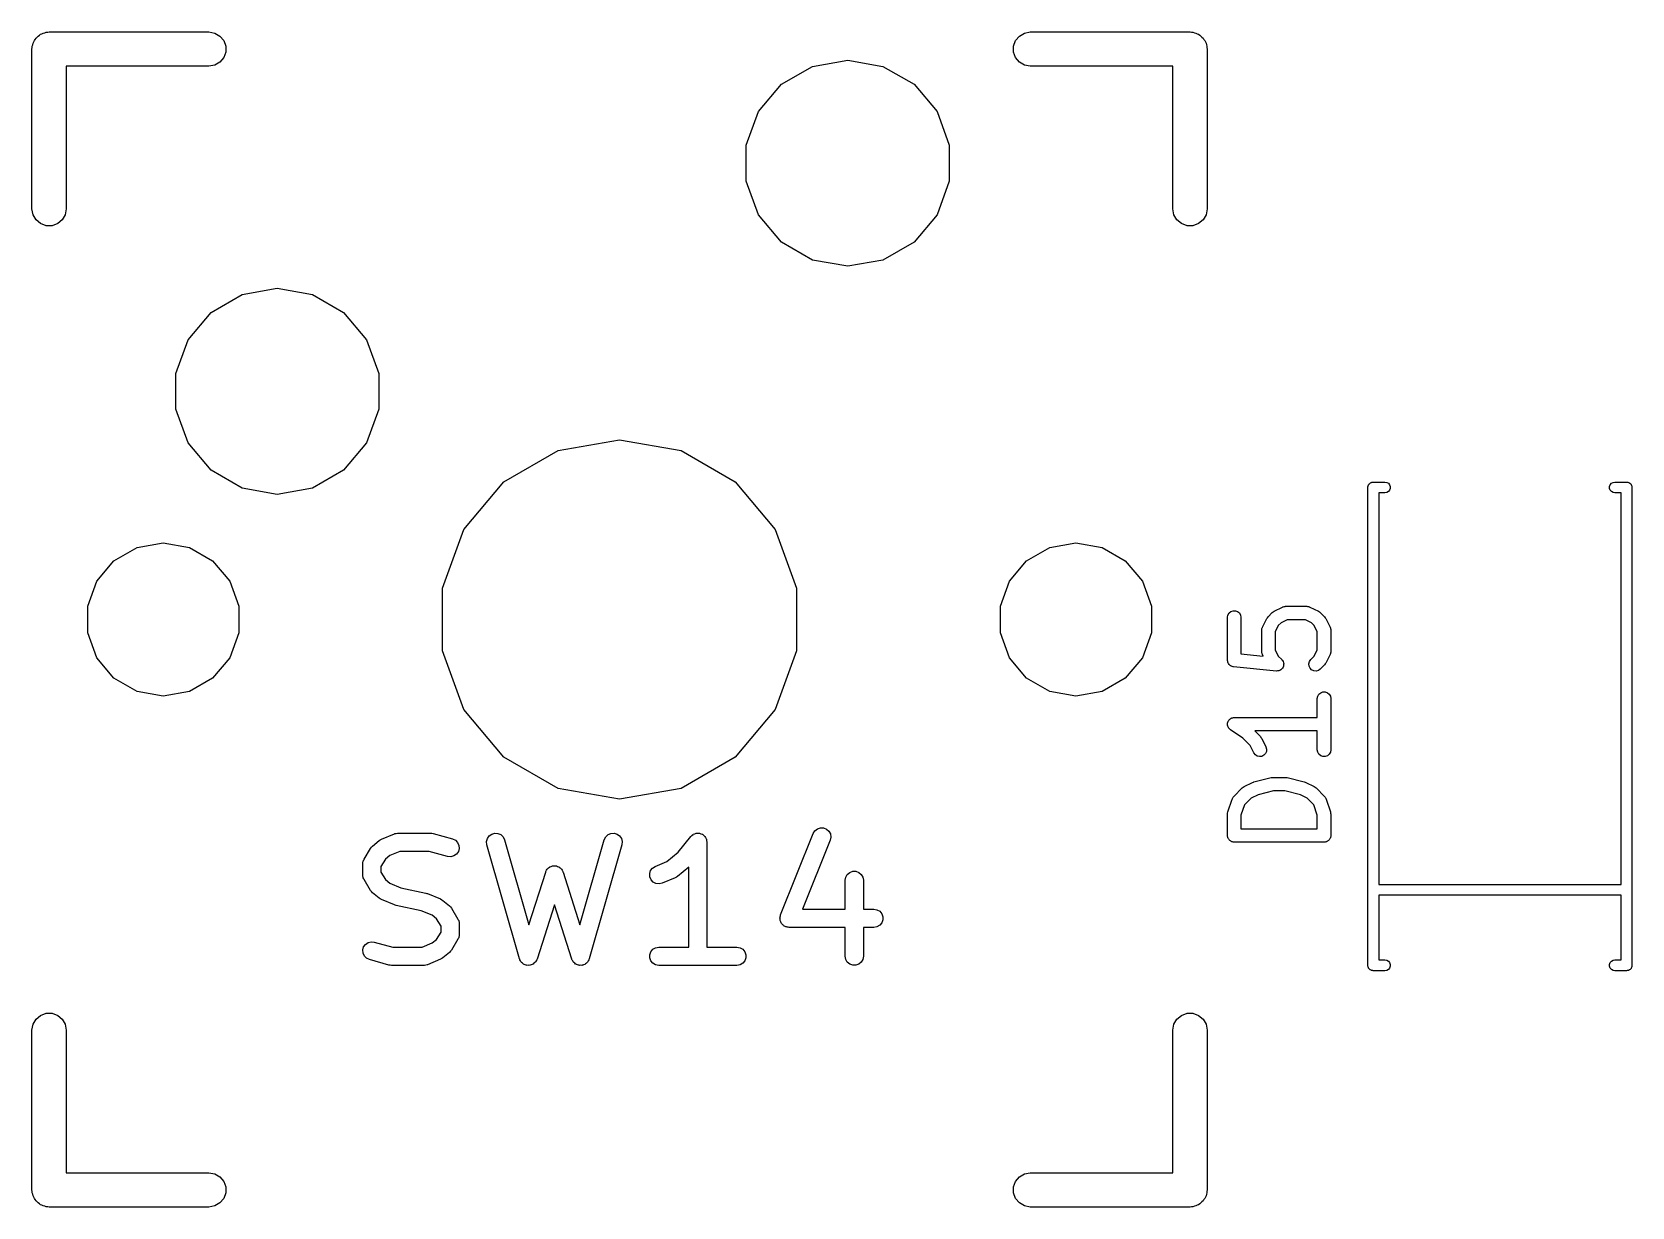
# Model space of a CAD drawing. Header units: millimetres. Extents: x 37 to 156, y -137 to -19.
# Drawn here: x 119.46 to 137.27, y -75.54 to -62.46 of the extents above; entities that cross this region are included whole.
import ezdxf

# ---------------------------------------------------------------- set-up
doc = ezdxf.new("R2010")
doc.units = ezdxf.units.MM
doc.layers.add('BLACK', color=7, linetype='Continuous')

# ---------------------------------------------------------------- blocks, each defined once
blk = doc.blocks.new('hhskb2-F.SilkS')
at = {"layer": 'BLACK'}
for p, q in [((119.517, -62.5168), (119.528, -62.5041)), ((119.528, -62.5041), (119.542, -62.4957)), ((119.542, -62.4957), (119.555, -62.485)), ((119.555, -62.485), (119.57, -62.4793)), ((119.57, -62.4793), (119.585, -62.471)), ((119.585, -62.471), (119.601, -62.4681)), ((119.601, -62.4681), (119.617, -62.4624)), ((119.617, -62.4624), (119.634, -62.4624)), ((119.634, -62.4624), (119.65, -62.4595)), ((119.65, -62.4595), (121.428, -62.4595)), ((121.428, -62.4595), (121.493, -62.471)), ((121.493, -62.471), (121.55, -62.5041)), ((121.55, -62.5041), (121.593, -62.5547)), ((130.407, -62.5547), (130.45, -62.5041)), ((130.45, -62.5041), (130.507, -62.471)), ((130.507, -62.471), (130.572, -62.4595)), ((130.572, -62.4595), (132.35, -62.4595)), ((132.35, -62.4595), (132.366, -62.4624)), ((132.366, -62.4624), (132.383, -62.4624)), ((132.383, -62.4624), (132.399, -62.4681)), ((132.399, -62.4681), (132.415, -62.471)), ((132.415, -62.471), (132.43, -62.4793)), ((132.43, -62.4793), (132.445, -62.485)), ((132.445, -62.485), (132.458, -62.4957)), ((132.458, -62.4957), (132.472, -62.5041)), ((132.472, -62.5041), (132.483, -62.5168)), ((119.459, -62.65), (119.462, -62.6336)), ((119.459, -64.428), (119.459, -62.65)), ((119.462, -62.6169), (119.468, -62.6013)), ((119.462, -62.6336), (119.462, -62.6169)), ((119.468, -62.6013), (119.471, -62.5848)), ((119.471, -62.5848), (119.479, -62.5704)), ((119.479, -62.5704), (119.485, -62.5547)), ((119.485, -62.5547), (119.496, -62.542)), ((119.496, -62.542), (119.504, -62.5275)), ((119.504, -62.5275), (119.517, -62.5168)), ((121.593, -62.5547), (121.616, -62.6169)), ((121.616, -62.6831), (121.593, -62.7452)), ((121.616, -62.6169), (121.616, -62.6831)), ((130.384, -62.6169), (130.407, -62.5547)), ((130.384, -62.6831), (130.384, -62.6169)), ((130.407, -62.7452), (130.384, -62.6831)), ((132.483, -62.5168), (132.496, -62.5275)), ((132.496, -62.5275), (132.504, -62.542)), ((132.504, -62.542), (132.515, -62.5547)), ((132.515, -62.5547), (132.521, -62.5704)), ((132.521, -62.5704), (132.529, -62.5848)), ((132.529, -62.5848), (132.532, -62.6013)), ((132.532, -62.6013), (132.538, -62.6169)), ((132.538, -62.6169), (132.538, -62.6336)), ((132.538, -62.6336), (132.54, -62.65)), ((132.54, -62.65), (132.54, -64.428)), ((121.428, -62.8405), (119.84, -62.8405)), ((119.84, -62.8405), (119.84, -64.428)), ((121.493, -62.829), (121.428, -62.8405)), ((121.55, -62.7959), (121.493, -62.829)), ((121.593, -62.7452), (121.55, -62.7959)), ((127.802, -63.0411), (128.148, -62.8418)), ((128.148, -62.8418), (128.54, -62.7726)), ((128.54, -62.7726), (128.932, -62.8418)), ((128.932, -62.8418), (129.278, -63.0411)), ((130.45, -62.7959), (130.407, -62.7452)), ((130.507, -62.829), (130.45, -62.7959)), ((130.572, -62.8405), (130.507, -62.829)), ((132.159, -62.8405), (130.572, -62.8405)), ((132.159, -64.428), (132.159, -62.8405)), ((127.546, -63.3463), (127.802, -63.0411)), ((129.278, -63.0411), (129.534, -63.3463)), ((127.41, -63.7208), (127.546, -63.3463)), ((129.534, -63.3463), (129.67, -63.7208)), ((127.41, -64.1192), (127.41, -63.7208)), ((129.67, -63.7208), (129.67, -64.1192)), ((127.546, -64.4937), (127.41, -64.1192)), ((129.67, -64.1192), (129.534, -64.4937)), ((119.471, -64.4932), (119.459, -64.428)), ((119.84, -64.428), (119.829, -64.4932)), ((132.171, -64.4932), (132.159, -64.428)), ((132.54, -64.428), (132.529, -64.4932)), ((119.504, -64.5505), (119.471, -64.4932)), ((119.555, -64.593), (119.504, -64.5505)), ((119.617, -64.6156), (119.555, -64.593)), ((119.683, -64.6156), (119.617, -64.6156)), ((119.745, -64.593), (119.683, -64.6156)), ((119.796, -64.5505), (119.745, -64.593)), ((119.829, -64.4932), (119.796, -64.5505)), ((127.802, -64.7989), (127.546, -64.4937)), ((129.534, -64.4937), (129.278, -64.7989)), ((132.204, -64.5505), (132.171, -64.4932)), ((132.255, -64.593), (132.204, -64.5505)), ((132.317, -64.6156), (132.255, -64.593)), ((132.383, -64.6156), (132.317, -64.6156)), ((132.445, -64.593), (132.383, -64.6156)), ((132.496, -64.5505), (132.445, -64.593)), ((132.529, -64.4932), (132.496, -64.5505)), ((128.148, -64.9982), (127.802, -64.7989)), ((129.278, -64.7989), (128.932, -64.9982)), ((128.54, -65.0674), (128.148, -64.9982)), ((128.932, -64.9982), (128.54, -65.0674)), ((121.798, -65.3818), (122.19, -65.3126)), ((122.19, -65.3126), (122.582, -65.3818)), ((121.452, -65.5811), (121.798, -65.3818)), ((122.582, -65.3818), (122.928, -65.5811)), ((121.196, -65.8863), (121.452, -65.5811)), ((122.928, -65.5811), (123.184, -65.8863)), ((121.06, -66.2608), (121.196, -65.8863)), ((123.184, -65.8863), (123.32, -66.2608)), ((121.06, -66.6592), (121.06, -66.2608)), ((123.32, -66.2608), (123.32, -66.6592)), ((121.196, -67.0337), (121.06, -66.6592)), ((123.32, -66.6592), (123.184, -67.0337)), ((121.452, -67.3389), (121.196, -67.0337)), ((123.184, -67.0337), (122.928, -67.3389)), ((124.713, -67.4667), (125.315, -67.1192)), ((125.315, -67.1192), (126, -66.9985)), ((126, -66.9985), (126.685, -67.1192)), ((126.685, -67.1192), (127.287, -67.4667)), ((121.798, -67.5382), (121.452, -67.3389)), ((122.928, -67.3389), (122.582, -67.5382)), ((124.267, -67.9992), (124.713, -67.4667)), ((127.287, -67.4667), (127.733, -67.9992)), ((134.336, -67.5049), (134.338, -67.5)), ((134.338, -67.5), (134.341, -67.496)), ((134.341, -67.496), (134.344, -67.4914)), ((134.344, -67.4914), (134.348, -67.4881)), ((134.348, -67.4881), (134.351, -67.484)), ((134.351, -67.484), (134.356, -67.4814)), ((134.356, -67.4814), (134.36, -67.478)), ((134.36, -67.478), (134.365, -67.4762)), ((134.365, -67.4762), (134.369, -67.4736)), ((134.369, -67.4736), (134.375, -67.4727)), ((134.375, -67.4727), (134.38, -67.4709)), ((134.38, -67.4709), (134.385, -67.4709)), ((134.385, -67.4709), (134.39, -67.47)), ((134.39, -67.47), (134.52, -67.47)), ((134.52, -67.47), (134.541, -67.4736)), ((134.541, -67.4736), (134.559, -67.484)), ((134.559, -67.484), (134.572, -67.5)), ((134.572, -67.5), (134.579, -67.5196)), ((137.021, -67.5196), (137.028, -67.5)), ((137.028, -67.5), (137.041, -67.484)), ((137.041, -67.484), (137.059, -67.4736)), ((137.059, -67.4736), (137.08, -67.47)), ((137.08, -67.47), (137.21, -67.47)), ((137.21, -67.47), (137.215, -67.4709)), ((137.215, -67.4709), (137.22, -67.4709)), ((137.22, -67.4709), (137.225, -67.4727)), ((137.225, -67.4727), (137.231, -67.4736)), ((137.231, -67.4736), (137.235, -67.4762)), ((137.235, -67.4762), (137.24, -67.478)), ((137.24, -67.478), (137.244, -67.4814)), ((137.244, -67.4814), (137.249, -67.484)), ((137.249, -67.484), (137.252, -67.4881)), ((137.252, -67.4881), (137.256, -67.4914)), ((137.256, -67.4914), (137.259, -67.496)), ((137.259, -67.496), (137.262, -67.5)), ((137.262, -67.5), (137.264, -67.5049)), ((122.19, -67.6074), (121.798, -67.5382)), ((122.582, -67.5382), (122.19, -67.6074)), ((134.33, -67.53), (134.331, -67.5248)), ((134.33, -72.85), (134.33, -67.53)), ((134.331, -67.5196), (134.333, -67.5147)), ((134.331, -67.5248), (134.331, -67.5196)), ((134.333, -67.5147), (134.334, -67.5095)), ((134.334, -67.5095), (134.336, -67.5049)), ((134.52, -67.59), (134.45, -67.59)), ((134.45, -67.59), (134.45, -71.95)), ((134.541, -67.5864), (134.52, -67.59)), ((134.559, -67.576), (134.541, -67.5864)), ((134.572, -67.56), (134.559, -67.576)), ((134.579, -67.5404), (134.572, -67.56)), ((134.579, -67.5196), (134.579, -67.5404)), ((137.021, -67.5404), (137.021, -67.5196)), ((137.028, -67.56), (137.021, -67.5404)), ((137.041, -67.576), (137.028, -67.56)), ((137.059, -67.5864), (137.041, -67.576)), ((137.08, -67.59), (137.059, -67.5864)), ((137.15, -67.59), (137.08, -67.59)), ((137.15, -71.95), (137.15, -67.59)), ((137.264, -67.5049), (137.266, -67.5095)), ((137.266, -67.5095), (137.267, -67.5147)), ((137.267, -67.5147), (137.269, -67.5196)), ((137.269, -67.5196), (137.269, -67.5248)), ((137.269, -67.5248), (137.27, -67.53)), ((137.27, -67.53), (137.27, -72.85)), ((124.029, -68.6524), (124.267, -67.9992)), ((127.733, -67.9992), (127.971, -68.6524)), ((120.371, -68.3457), (120.628, -68.1974)), ((120.628, -68.1974), (120.92, -68.1458)), ((120.92, -68.1458), (121.212, -68.1974)), ((121.212, -68.1974), (121.469, -68.3457)), ((130.531, -68.3457), (130.788, -68.1974)), ((130.788, -68.1974), (131.08, -68.1458)), ((131.08, -68.1458), (131.372, -68.1974)), ((131.372, -68.1974), (131.629, -68.3457)), ((120.18, -68.5729), (120.371, -68.3457)), ((121.469, -68.3457), (121.66, -68.5729)), ((130.34, -68.5729), (130.531, -68.3457)), ((131.629, -68.3457), (131.82, -68.5729)), ((120.079, -68.8517), (120.18, -68.5729)), ((121.66, -68.5729), (121.761, -68.8517)), ((124.029, -69.3476), (124.029, -68.6524)), ((127.971, -68.6524), (127.971, -69.3476)), ((130.239, -68.8517), (130.34, -68.5729)), ((131.82, -68.5729), (131.921, -68.8517)), ((120.079, -69.1483), (120.079, -68.8517)), ((121.761, -68.8517), (121.761, -69.1483)), ((130.239, -69.1483), (130.239, -68.8517)), ((131.921, -68.8517), (131.921, -69.1483)), ((132.772, -68.9501), (132.785, -68.9275)), ((132.785, -68.9275), (132.805, -68.9108)), ((132.805, -68.9108), (132.829, -68.9019)), ((132.829, -68.9019), (132.855, -68.9019)), ((132.855, -68.9019), (132.88, -68.9108)), ((132.88, -68.9108), (132.9, -68.9275)), ((132.9, -68.9275), (132.913, -68.9501)), ((133.218, -68.9703), (133.266, -68.9227)), ((133.266, -68.9227), (133.275, -68.9158)), ((133.275, -68.9158), (133.285, -68.9086)), ((133.285, -68.9086), (133.38, -68.861)), ((133.38, -68.861), (133.384, -68.8598)), ((133.384, -68.8598), (133.388, -68.8576)), ((133.388, -68.8576), (133.397, -68.8561)), ((133.397, -68.8561), (133.405, -68.8536)), ((133.405, -68.8536), (133.41, -68.8538)), ((133.41, -68.8538), (133.414, -68.8531)), ((133.414, -68.8531), (133.652, -68.8531)), ((133.652, -68.8531), (133.656, -68.8538)), ((133.656, -68.8538), (133.66, -68.8536)), ((133.66, -68.8536), (133.669, -68.8561)), ((133.669, -68.8561), (133.678, -68.8576)), ((133.678, -68.8576), (133.681, -68.8598)), ((133.681, -68.8598), (133.685, -68.861)), ((133.685, -68.861), (133.781, -68.9086)), ((133.781, -68.9086), (133.79, -68.9158)), ((133.79, -68.9158), (133.8, -68.9227)), ((133.8, -68.9227), (133.848, -68.9703)), ((132.767, -68.9757), (132.772, -68.9501)), ((132.767, -69.4519), (132.767, -68.9757)), ((132.913, -68.9501), (132.917, -68.9757)), ((132.917, -68.9757), (132.917, -69.384)), ((133.149, -69.11), (133.151, -69.1016)), ((133.151, -69.1016), (133.153, -69.0929)), ((133.153, -69.0929), (133.155, -69.0892)), ((133.155, -69.0892), (133.156, -69.085)), ((133.156, -69.085), (133.204, -68.9898)), ((133.204, -68.9898), (133.211, -68.9801)), ((133.211, -68.9801), (133.218, -68.9703)), ((133.333, -69.0678), (133.298, -69.1363)), ((133.363, -69.0374), (133.333, -69.0678)), ((133.432, -69.0031), (133.363, -69.0374)), ((133.634, -69.0031), (133.432, -69.0031)), ((133.703, -69.0374), (133.634, -69.0031)), ((133.733, -69.0678), (133.703, -69.0374)), ((133.767, -69.1363), (133.733, -69.0678)), ((133.848, -68.9703), (133.855, -68.9801)), ((133.855, -68.9801), (133.862, -68.9898)), ((133.862, -68.9898), (133.909, -69.085)), ((133.909, -69.085), (133.911, -69.0892)), ((133.911, -69.0892), (133.913, -69.0929)), ((133.913, -69.0929), (133.914, -69.1016)), ((133.914, -69.1016), (133.917, -69.11)), ((120.18, -69.4271), (120.079, -69.1483)), ((121.761, -69.1483), (121.66, -69.4271)), ((130.34, -69.4271), (130.239, -69.1483)), ((131.921, -69.1483), (131.82, -69.4271)), ((133.148, -69.1186), (133.149, -69.1143)), ((133.148, -69.3567), (133.148, -69.1186)), ((133.149, -69.1143), (133.149, -69.11)), ((133.298, -69.1363), (133.298, -69.339)), ((133.767, -69.339), (133.767, -69.1363)), ((133.917, -69.11), (133.917, -69.1143)), ((133.917, -69.1143), (133.917, -69.1186)), ((133.917, -69.1186), (133.917, -69.3567)), ((120.371, -69.6543), (120.18, -69.4271)), ((121.66, -69.4271), (121.469, -69.6543)), ((124.267, -70.0008), (124.029, -69.3476)), ((127.971, -69.3476), (127.733, -70.0008)), ((130.531, -69.6543), (130.34, -69.4271)), ((131.82, -69.4271), (131.629, -69.6543)), ((132.768, -69.4547), (132.767, -69.4519)), ((132.768, -69.4575), (132.768, -69.4547)), ((132.77, -69.4675), (132.768, -69.4575)), ((132.917, -69.384), (133.166, -69.4089)), ((133.149, -69.3609), (133.148, -69.3567)), ((133.149, -69.3652), (133.149, -69.3609)), ((133.151, -69.3737), (133.149, -69.3652)), ((133.153, -69.3823), (133.151, -69.3737)), ((133.155, -69.3861), (133.153, -69.3823)), ((133.156, -69.3902), (133.155, -69.3861)), ((133.166, -69.4089), (133.156, -69.3902)), ((133.298, -69.339), (133.333, -69.4075)), ((133.333, -69.4075), (133.372, -69.4465)), ((133.372, -69.4465), (133.372, -69.4469)), ((133.372, -69.4469), (133.372, -69.4472)), ((133.372, -69.4472), (133.379, -69.4576)), ((133.379, -69.4576), (133.387, -69.4678)), ((133.679, -69.4678), (133.694, -69.4465)), ((133.694, -69.4465), (133.733, -69.4075)), ((133.733, -69.4075), (133.767, -69.339)), ((133.909, -69.3902), (133.862, -69.4854)), ((133.911, -69.3861), (133.909, -69.3902)), ((133.913, -69.3823), (133.911, -69.3861)), ((133.914, -69.3737), (133.913, -69.3823)), ((133.917, -69.3652), (133.914, -69.3737)), ((133.917, -69.3567), (133.917, -69.3609)), ((133.917, -69.3609), (133.917, -69.3652)), ((132.772, -69.4776), (132.77, -69.4675)), ((132.773, -69.48), (132.772, -69.4776)), ((132.774, -69.4828), (132.773, -69.48)), ((132.78, -69.4912), (132.774, -69.4828)), ((132.785, -69.5001), (132.78, -69.4912)), ((132.787, -69.5019), (132.785, -69.5001)), ((132.789, -69.5043), (132.787, -69.5019)), ((132.797, -69.5103), (132.789, -69.5043)), ((132.805, -69.5169), (132.797, -69.5103)), ((132.808, -69.5178), (132.805, -69.5169)), ((132.81, -69.5195), (132.808, -69.5178)), ((132.82, -69.5223), (132.81, -69.5195)), ((132.829, -69.5258), (132.82, -69.5223)), ((132.832, -69.5258), (132.829, -69.5258)), ((132.835, -69.5265), (132.832, -69.5258)), ((133.311, -69.5742), (132.835, -69.5265)), ((133.312, -69.5741), (133.311, -69.5742)), ((133.324, -69.5731), (133.312, -69.5742)), ((133.312, -69.5742), (133.312, -69.5741)), ((133.337, -69.5722), (133.324, -69.5731)), ((133.338, -69.572), (133.337, -69.5722)), ((133.349, -69.5667), (133.338, -69.572)), ((133.338, -69.572), (133.338, -69.572)), ((133.361, -69.5615), (133.349, -69.5667)), ((133.362, -69.561), (133.361, -69.5612)), ((133.361, -69.5612), (133.361, -69.5615)), ((133.37, -69.5521), (133.362, -69.561)), ((133.379, -69.5433), (133.37, -69.5521)), ((133.38, -69.5429), (133.379, -69.5433)), ((133.385, -69.5312), (133.38, -69.5425)), ((133.38, -69.5425), (133.38, -69.5429)), ((133.391, -69.5198), (133.385, -69.5312)), ((133.387, -69.4678), (133.387, -69.4683)), ((133.387, -69.4683), (133.387, -69.4687)), ((133.387, -69.4687), (133.39, -69.4809)), ((133.39, -69.4809), (133.393, -69.493)), ((133.392, -69.5065), (133.391, -69.5189)), ((133.391, -69.5189), (133.391, -69.5194)), ((133.391, -69.5194), (133.391, -69.5198)), ((133.393, -69.4939), (133.392, -69.5065)), ((133.393, -69.493), (133.393, -69.4935)), ((133.393, -69.4935), (133.393, -69.4939)), ((133.672, -69.493), (133.679, -69.4678)), ((133.675, -69.5189), (133.672, -69.493)), ((133.686, -69.5425), (133.675, -69.5189)), ((133.704, -69.561), (133.686, -69.5425)), ((133.728, -69.572), (133.704, -69.561)), ((133.754, -69.5742), (133.728, -69.572)), ((133.779, -69.5675), (133.754, -69.5742)), ((133.8, -69.5526), (133.779, -69.5675)), ((133.848, -69.5049), (133.8, -69.5526)), ((133.855, -69.4951), (133.848, -69.5049)), ((133.862, -69.4854), (133.855, -69.4951)), ((120.628, -69.8026), (120.371, -69.6543)), ((120.92, -69.8541), (120.628, -69.8026)), ((121.212, -69.8026), (120.92, -69.8541)), ((121.469, -69.6543), (121.212, -69.8026)), ((130.788, -69.8026), (130.531, -69.6543)), ((131.08, -69.8541), (130.788, -69.8026)), ((131.372, -69.8026), (131.08, -69.8541)), ((131.629, -69.6543), (131.372, -69.8026)), ((133.785, -69.8323), (133.805, -69.8155)), ((133.805, -69.8155), (133.829, -69.8066)), ((133.829, -69.8066), (133.855, -69.8066)), ((133.855, -69.8066), (133.88, -69.8155)), ((133.88, -69.8155), (133.9, -69.8323)), ((133.767, -69.8805), (133.772, -69.8548)), ((133.767, -70.0912), (133.767, -69.8805)), ((133.772, -69.8548), (133.785, -69.8323)), ((133.9, -69.8323), (133.913, -69.8548)), ((133.913, -69.8548), (133.917, -69.8805)), ((133.917, -69.8805), (133.917, -70.4519)), ((124.713, -70.5332), (124.267, -70.0008)), ((127.733, -70.0008), (127.287, -70.5332)), ((132.768, -70.1614), (132.769, -70.1573)), ((132.769, -70.1703), (132.768, -70.1614)), ((132.769, -70.1532), (132.772, -70.1448)), ((132.769, -70.1573), (132.769, -70.1532)), ((132.769, -70.1792), (132.769, -70.1703)), ((132.772, -70.1448), (132.774, -70.1361)), ((132.774, -70.1361), (132.776, -70.1326)), ((132.776, -70.1326), (132.777, -70.1287)), ((132.777, -70.1287), (132.783, -70.1218)), ((132.783, -70.1218), (132.788, -70.1144)), ((132.788, -70.1144), (132.792, -70.1119)), ((132.792, -70.1119), (132.794, -70.1087)), ((132.794, -70.1087), (132.802, -70.1043)), ((132.802, -70.1043), (132.809, -70.099)), ((132.809, -70.099), (132.813, -70.0978)), ((132.813, -70.0978), (132.817, -70.0957)), ((132.817, -70.0957), (132.826, -70.0942)), ((132.826, -70.0942), (132.834, -70.0916)), ((132.834, -70.0916), (132.838, -70.0919)), ((132.838, -70.0919), (132.842, -70.0912)), ((132.842, -70.0912), (133.767, -70.0912)), ((132.77, -70.1831), (132.769, -70.1792)), ((132.77, -70.1873), (132.77, -70.1831)), ((132.774, -70.1953), (132.77, -70.1873)), ((132.777, -70.2037), (132.774, -70.1953)), ((132.78, -70.2069), (132.777, -70.2037)), ((132.782, -70.2106), (132.78, -70.2069)), ((132.788, -70.2168), (132.782, -70.2106)), ((132.794, -70.2236), (132.788, -70.2168)), ((132.798, -70.2257), (132.794, -70.2236)), ((132.801, -70.2286), (132.798, -70.2257)), ((132.937, -70.3197), (132.801, -70.2286)), ((133.019, -70.4011), (132.937, -70.3197)), ((133.767, -70.2412), (133.071, -70.2412)), ((133.071, -70.2412), (133.134, -70.3036)), ((133.134, -70.3036), (133.14, -70.3135)), ((133.14, -70.3135), (133.148, -70.3231)), ((133.148, -70.3231), (133.195, -70.4184)), ((133.767, -70.4519), (133.767, -70.2412)), ((133.061, -70.4854), (133.019, -70.4011)), ((133.077, -70.5064), (133.061, -70.4854)), ((133.098, -70.5207), (133.077, -70.5064)), ((133.124, -70.5268), (133.098, -70.5207)), ((133.149, -70.5238), (133.124, -70.5268)), ((133.173, -70.5121), (133.149, -70.5238)), ((133.191, -70.4932), (133.173, -70.5121)), ((133.201, -70.4693), (133.191, -70.4932)), ((133.195, -70.4184), (133.203, -70.4433)), ((133.203, -70.4433), (133.201, -70.4693)), ((133.772, -70.4776), (133.767, -70.4519)), ((133.785, -70.5001), (133.772, -70.4776)), ((133.805, -70.5169), (133.785, -70.5001)), ((133.829, -70.5258), (133.805, -70.5169)), ((133.855, -70.5258), (133.829, -70.5258)), ((133.88, -70.5169), (133.855, -70.5258)), ((133.9, -70.5001), (133.88, -70.5169)), ((133.913, -70.4776), (133.9, -70.5001)), ((133.917, -70.4519), (133.913, -70.4776)), ((125.315, -70.8808), (124.713, -70.5332)), ((127.287, -70.5332), (126.685, -70.8808)), ((126, -71.0015), (125.315, -70.8808)), ((126.685, -70.8808), (126, -71.0015)), ((132.837, -70.9703), (132.932, -70.8751)), ((132.932, -70.8751), (132.942, -70.8682)), ((132.942, -70.8682), (132.952, -70.861)), ((132.952, -70.861), (133.047, -70.8134)), ((133.047, -70.8134), (133.055, -70.8111)), ((133.055, -70.8111), (133.062, -70.8077)), ((133.062, -70.8077), (133.253, -70.7601)), ((133.253, -70.7601), (133.262, -70.7595)), ((133.262, -70.7595), (133.271, -70.7579)), ((133.271, -70.7579), (133.414, -70.7579)), ((133.414, -70.7579), (133.423, -70.7595)), ((133.423, -70.7595), (133.432, -70.7601)), ((133.432, -70.7601), (133.622, -70.8077)), ((133.622, -70.8077), (133.63, -70.8111)), ((133.63, -70.8111), (133.638, -70.8134)), ((133.638, -70.8134), (133.733, -70.861)), ((133.733, -70.861), (133.743, -70.8682)), ((133.743, -70.8682), (133.753, -70.8751)), ((133.753, -70.8751), (133.848, -70.9703)), ((132.771, -71.1425), (132.819, -70.9996)), ((132.819, -70.9996), (132.821, -70.9958)), ((132.821, -70.9958), (132.822, -70.9916)), ((132.822, -70.9916), (132.827, -70.9844)), ((132.827, -70.9844), (132.831, -70.9767)), ((132.831, -70.9767), (132.834, -70.9738)), ((132.834, -70.9738), (132.837, -70.9703)), ((132.956, -71.0638), (132.917, -71.1784)), ((133.03, -70.9897), (132.956, -71.0638)), ((133.107, -70.9512), (133.03, -70.9897)), ((133.28, -70.9079), (133.107, -70.9512)), ((133.405, -70.9079), (133.28, -70.9079)), ((133.578, -70.9512), (133.405, -70.9079)), ((133.655, -70.9897), (133.578, -70.9512)), ((133.729, -71.0638), (133.655, -70.9897)), ((133.767, -71.1784), (133.729, -71.0638)), ((133.848, -70.9703), (133.85, -70.9738)), ((133.85, -70.9738), (133.854, -70.9767)), ((133.854, -70.9767), (133.858, -70.9844)), ((133.858, -70.9844), (133.863, -70.9916)), ((133.863, -70.9916), (133.864, -70.9958)), ((133.864, -70.9958), (133.866, -70.9996)), ((133.866, -70.9996), (133.914, -71.1425)), ((132.767, -71.1662), (132.769, -71.1543)), ((132.767, -71.4043), (132.767, -71.1662)), ((132.769, -71.1543), (132.771, -71.1425)), ((132.917, -71.1784), (132.917, -71.3293)), ((133.767, -71.3293), (133.767, -71.1784)), ((133.914, -71.1425), (133.915, -71.1543)), ((133.915, -71.1543), (133.917, -71.1662)), ((133.917, -71.1662), (133.917, -71.4043)), ((123.348, -71.4462), (123.493, -71.3857)), ((123.493, -71.3857), (123.496, -71.3852)), ((123.496, -71.3852), (123.498, -71.3841)), ((123.498, -71.3841), (123.513, -71.3814)), ((123.513, -71.3814), (123.528, -71.378)), ((123.528, -71.378), (123.53, -71.3783)), ((123.53, -71.3783), (123.533, -71.3779)), ((123.533, -71.3779), (123.895, -71.3779)), ((123.895, -71.3779), (123.909, -71.3803)), ((123.909, -71.3803), (123.923, -71.3816)), ((123.923, -71.3816), (124.14, -71.4421)), ((124.528, -71.4381), (124.548, -71.4089)), ((124.548, -71.4089), (124.577, -71.3882)), ((124.577, -71.3882), (124.611, -71.3785)), ((124.611, -71.3785), (124.646, -71.381)), ((124.646, -71.381), (124.678, -71.3953)), ((124.678, -71.3953), (124.703, -71.4199)), ((124.703, -71.4199), (124.719, -71.4516)), ((125.83, -71.4516), (125.845, -71.4199)), ((125.845, -71.4199), (125.871, -71.3953)), ((125.871, -71.3953), (125.903, -71.381)), ((125.903, -71.381), (125.938, -71.3785)), ((125.938, -71.3785), (125.972, -71.3882)), ((125.972, -71.3882), (126, -71.4089)), ((126, -71.4089), (126.02, -71.4381)), ((126.653, -71.5895), (126.792, -71.4161)), ((126.792, -71.4153), (126.793, -71.4142)), ((126.792, -71.4161), (126.792, -71.4153)), ((126.793, -71.4142), (126.806, -71.4036)), ((126.806, -71.4036), (126.818, -71.3927)), ((126.818, -71.3927), (126.819, -71.3923)), ((126.819, -71.3923), (126.82, -71.3915)), ((126.82, -71.3915), (126.836, -71.3859)), ((126.836, -71.3859), (126.851, -71.3799)), ((126.851, -71.3799), (126.852, -71.3799)), ((126.852, -71.3799), (126.853, -71.3795)), ((126.853, -71.3795), (126.87, -71.3795)), ((126.87, -71.3795), (126.886, -71.3791)), ((126.886, -71.3791), (126.887, -71.3795)), ((126.887, -71.3795), (126.888, -71.3795)), ((126.888, -71.3795), (126.904, -71.3851)), ((126.904, -71.3851), (126.92, -71.3904)), ((126.92, -71.3904), (126.921, -71.3911)), ((126.921, -71.3911), (126.922, -71.3915)), ((126.922, -71.3915), (126.934, -71.4021)), ((126.934, -71.4021), (126.947, -71.4124)), ((126.947, -71.4124), (126.948, -71.4134)), ((126.948, -71.4134), (126.949, -71.4142)), ((126.949, -71.4142), (126.957, -71.4285)), ((127.793, -72.2885), (128.155, -71.3813)), ((128.155, -71.3813), (128.174, -71.3513)), ((128.174, -71.3513), (128.202, -71.3295)), ((128.202, -71.3295), (128.235, -71.3185)), ((128.235, -71.3185), (128.27, -71.3196)), ((128.27, -71.3196), (128.303, -71.3327)), ((128.303, -71.3327), (128.33, -71.3562)), ((128.33, -71.3562), (128.346, -71.3873)), ((128.346, -71.3873), (128.351, -71.4222)), ((132.769, -71.4107), (132.767, -71.4043)), ((132.769, -71.4173), (132.769, -71.4107)), ((132.771, -71.4235), (132.769, -71.4173)), ((132.917, -71.3293), (133.767, -71.3293)), ((133.916, -71.4173), (133.914, -71.4235)), ((133.917, -71.4043), (133.916, -71.4107)), ((133.916, -71.4107), (133.916, -71.4173)), ((123.155, -71.6692), (123.228, -71.5482)), ((123.228, -71.5482), (123.239, -71.5354)), ((123.239, -71.5354), (123.25, -71.5224)), ((123.25, -71.5224), (123.322, -71.4619)), ((123.322, -71.4619), (123.336, -71.4544)), ((123.336, -71.4544), (123.348, -71.4462)), ((123.553, -71.5811), (123.441, -71.6279)), ((123.882, -71.5811), (123.553, -71.5811)), ((124.086, -71.6379), (123.882, -71.5811)), ((124.14, -71.4421), (124.172, -71.4573)), ((124.172, -71.4573), (124.197, -71.4825)), ((124.205, -71.5838), (124.184, -71.6125)), ((124.197, -71.4825), (124.212, -71.5146)), ((124.214, -71.5498), (124.205, -71.5838)), ((124.212, -71.5146), (124.214, -71.5498)), ((124.52, -71.4723), (124.528, -71.4381)), ((124.523, -71.5074), (124.52, -71.4723)), ((124.886, -72.7774), (124.523, -71.5074)), ((124.719, -71.4516), (124.99, -72.399)), ((125.559, -72.399), (125.83, -71.4516)), ((126.025, -71.5074), (125.662, -72.7774)), ((126.02, -71.4381), (126.029, -71.4723)), ((126.029, -71.4723), (126.025, -71.5074)), ((126.527, -71.694), (126.653, -71.5895)), ((126.957, -71.4285), (126.965, -71.4426)), ((126.965, -71.4426), (126.966, -71.4437)), ((126.966, -71.4437), (126.966, -71.4448)), ((126.966, -71.4448), (126.969, -71.461)), ((126.969, -71.461), (126.972, -71.4771)), ((126.972, -71.4771), (126.972, -71.4783)), ((126.972, -71.4783), (126.972, -71.4795)), ((126.972, -71.4795), (126.972, -72.6479)), ((128.344, -71.4568), (128.037, -72.2246)), ((128.351, -71.4222), (128.344, -71.4568)), ((132.772, -71.4299), (132.771, -71.4235)), ((132.775, -71.4356), (132.772, -71.4299)), ((132.777, -71.4418), (132.775, -71.4356)), ((132.782, -71.4468), (132.777, -71.4418)), ((132.785, -71.4525), (132.782, -71.4468)), ((132.79, -71.4567), (132.785, -71.4525)), ((132.794, -71.4617), (132.79, -71.4567)), ((132.8, -71.465), (132.794, -71.4617)), ((132.805, -71.4692), (132.8, -71.465)), ((132.811, -71.4715), (132.805, -71.4692)), ((132.817, -71.4748), (132.811, -71.4715)), ((132.823, -71.4759), (132.817, -71.4748)), ((132.829, -71.4781), (132.823, -71.4759)), ((132.836, -71.4781), (132.829, -71.4781)), ((132.842, -71.4793), (132.836, -71.4781)), ((133.842, -71.4793), (132.842, -71.4793)), ((133.849, -71.4781), (133.842, -71.4793)), ((133.855, -71.4781), (133.849, -71.4781)), ((133.862, -71.4759), (133.855, -71.4781)), ((133.868, -71.4748), (133.862, -71.4759)), ((133.874, -71.4715), (133.868, -71.4748)), ((133.88, -71.4692), (133.874, -71.4715)), ((133.885, -71.465), (133.88, -71.4692)), ((133.891, -71.4617), (133.885, -71.465)), ((133.895, -71.4567), (133.891, -71.4617)), ((133.9, -71.4525), (133.895, -71.4567)), ((133.903, -71.4468), (133.9, -71.4525)), ((133.907, -71.4418), (133.903, -71.4468)), ((133.91, -71.4356), (133.907, -71.4418)), ((133.913, -71.4299), (133.91, -71.4356)), ((133.914, -71.4235), (133.913, -71.4299)), ((123.141, -71.7214), (123.142, -71.7118)), ((123.141, -71.8424), (123.141, -71.7214)), ((123.142, -71.7118), (123.143, -71.7021)), ((123.143, -71.7021), (123.145, -71.6946)), ((123.145, -71.6946), (123.147, -71.6867)), ((123.147, -71.6867), (123.152, -71.6782)), ((123.152, -71.6782), (123.155, -71.6692)), ((123.393, -71.6675), (123.344, -71.7496)), ((123.344, -71.7496), (123.344, -71.8142)), ((123.441, -71.6279), (123.393, -71.6675)), ((124.121, -71.6413), (124.086, -71.6379)), ((124.155, -71.6325), (124.121, -71.6413)), ((124.184, -71.6125), (124.155, -71.6325)), ((125.194, -71.7802), (125.197, -71.7775)), ((125.197, -71.7775), (125.199, -71.7741)), ((125.199, -71.7741), (125.21, -71.7657)), ((125.21, -71.7657), (125.22, -71.7565)), ((125.22, -71.7565), (125.224, -71.7549)), ((125.224, -71.7549), (125.227, -71.7525)), ((125.227, -71.7525), (125.24, -71.7483)), ((125.24, -71.7483), (125.253, -71.7431)), ((125.253, -71.7431), (125.257, -71.7429)), ((125.257, -71.7429), (125.261, -71.7417)), ((125.261, -71.7417), (125.274, -71.7422)), ((125.274, -71.7422), (125.288, -71.7417)), ((125.288, -71.7417), (125.292, -71.7429)), ((125.292, -71.7429), (125.296, -71.7431)), ((125.296, -71.7431), (125.309, -71.7483)), ((125.309, -71.7483), (125.322, -71.7525)), ((125.322, -71.7525), (125.325, -71.7549)), ((125.325, -71.7549), (125.329, -71.7565)), ((125.329, -71.7565), (125.339, -71.7657)), ((125.339, -71.7657), (125.349, -71.7741)), ((125.349, -71.7741), (125.352, -71.7775)), ((125.352, -71.7775), (125.355, -71.7802)), ((126.345, -71.7957), (126.367, -71.7676)), ((126.367, -71.7676), (126.396, -71.7486)), ((126.396, -71.7486), (126.527, -71.694)), ((126.769, -71.7569), (126.646, -71.86)), ((126.769, -72.6479), (126.769, -71.7569)), ((123.142, -71.852), (123.141, -71.8424)), ((123.143, -71.8617), (123.142, -71.852)), ((123.145, -71.8692), (123.143, -71.8617)), ((123.147, -71.8771), (123.145, -71.8692)), ((123.152, -71.8856), (123.147, -71.8771)), ((123.155, -71.8947), (123.152, -71.8856)), ((123.228, -72.0156), (123.155, -71.8947)), ((123.344, -71.8142), (123.393, -71.8963)), ((123.393, -71.8963), (123.441, -71.9359)), ((123.441, -71.9359), (123.563, -71.9868)), ((124.99, -72.399), (125.178, -71.8114)), ((125.178, -71.8114), (125.179, -71.8078)), ((125.179, -71.8078), (125.18, -71.8039)), ((125.18, -71.8039), (125.188, -71.7923)), ((125.188, -71.7923), (125.194, -71.7802)), ((125.355, -71.7802), (125.361, -71.7923)), ((125.361, -71.7923), (125.368, -71.8039)), ((125.368, -71.8039), (125.369, -71.8078)), ((125.369, -71.8078), (125.371, -71.8114)), ((125.371, -71.8114), (125.559, -72.399)), ((126.335, -71.8293), (126.345, -71.7957)), ((126.336, -71.8646), (126.335, -71.8293)), ((126.35, -71.8971), (126.336, -71.8646)), ((126.374, -71.9231), (126.35, -71.8971)), ((126.405, -71.9393), (126.374, -71.9231)), ((126.44, -71.9439), (126.405, -71.9393)), ((126.475, -71.9362), (126.44, -71.9439)), ((126.62, -71.8757), (126.475, -71.9362)), ((126.632, -71.8675), (126.62, -71.8757)), ((126.646, -71.86), (126.632, -71.8675)), ((128.511, -71.9029), (128.517, -71.8681)), ((128.511, -72.2246), (128.511, -71.9029)), ((128.517, -71.8681), (128.535, -71.8375)), ((128.535, -71.8375), (128.562, -71.8149)), ((128.562, -71.8149), (128.595, -71.8028)), ((128.595, -71.8028), (128.63, -71.8028)), ((128.63, -71.8028), (128.663, -71.8149)), ((128.663, -71.8149), (128.69, -71.8375)), ((128.69, -71.8375), (128.708, -71.8681)), ((128.708, -71.8681), (128.714, -71.9029)), ((128.714, -71.9029), (128.714, -72.2246)), ((134.45, -71.95), (137.15, -71.95)), ((123.239, -72.0284), (123.228, -72.0156)), ((123.25, -72.0414), (123.239, -72.0284)), ((123.322, -72.1019), (123.25, -72.0414)), ((123.336, -72.1094), (123.322, -72.1019)), ((123.348, -72.1176), (123.336, -72.1094)), ((123.493, -72.1781), (123.348, -72.1176)), ((123.563, -71.9868), (123.844, -72.0453)), ((123.844, -72.0453), (123.853, -72.0489)), ((123.853, -72.0489), (123.862, -72.051)), ((123.862, -72.051), (124.007, -72.1115)), ((124.007, -72.1115), (124.02, -72.1196)), ((124.02, -72.1196), (124.033, -72.1272)), ((124.033, -72.1272), (124.106, -72.1877)), ((137.15, -72.07), (134.45, -72.07)), ((134.45, -72.07), (134.45, -72.79)), ((137.15, -72.79), (137.15, -72.07)), ((123.503, -72.1802), (123.493, -72.1781)), ((123.512, -72.1838), (123.503, -72.1802)), ((123.793, -72.2423), (123.512, -72.1838)), ((123.915, -72.2931), (123.793, -72.2423)), ((123.962, -72.3327), (123.915, -72.2931)), ((124.106, -72.1877), (124.117, -72.2006)), ((124.117, -72.2006), (124.128, -72.2134)), ((124.128, -72.2134), (124.2, -72.3344)), ((125.274, -72.1757), (125.081, -72.7805)), ((125.468, -72.7805), (125.274, -72.1757)), ((127.787, -72.3085), (127.79, -72.2987)), ((127.787, -72.3158), (127.787, -72.3085)), ((127.79, -72.2987), (127.793, -72.2885)), ((128.037, -72.2246), (128.511, -72.2246)), ((128.714, -72.2246), (128.83, -72.2246)), ((128.83, -72.2246), (128.865, -72.2307)), ((128.865, -72.2307), (128.896, -72.2484)), ((128.896, -72.2484), (128.918, -72.2754)), ((128.918, -72.2754), (128.93, -72.3085)), ((128.93, -72.3085), (128.93, -72.3438)), ((124.012, -72.4148), (123.962, -72.3327)), ((123.962, -72.5615), (124.012, -72.4795)), ((124.012, -72.4795), (124.012, -72.4148)), ((124.2, -72.3344), (124.204, -72.3435)), ((124.204, -72.3435), (124.209, -72.3519)), ((124.209, -72.3519), (124.21, -72.3598)), ((124.21, -72.3598), (124.213, -72.3673)), ((124.213, -72.3673), (124.213, -72.3771)), ((124.213, -72.3771), (124.215, -72.3867)), ((124.215, -72.3867), (124.215, -72.5076)), ((127.785, -72.323), (127.787, -72.3158)), ((127.787, -72.3334), (127.785, -72.323)), ((127.787, -72.3438), (127.787, -72.3334)), ((127.789, -72.3507), (127.787, -72.3438)), ((127.79, -72.3579), (127.789, -72.3507)), ((127.795, -72.3672), (127.79, -72.3579)), ((127.799, -72.377), (127.795, -72.3672)), ((127.804, -72.3826), (127.799, -72.377)), ((127.807, -72.389), (127.804, -72.3826)), ((127.815, -72.396), (127.807, -72.389)), ((127.822, -72.404), (127.815, -72.396)), ((127.828, -72.4077), (127.822, -72.404)), ((127.833, -72.4125), (127.828, -72.4077)), ((127.843, -72.4164), (127.833, -72.4125)), ((127.852, -72.4217), (127.843, -72.4164)), ((127.859, -72.4229), (127.852, -72.4217)), ((127.866, -72.4256), (127.859, -72.4229)), ((127.877, -72.426), (127.866, -72.4256)), ((127.887, -72.4278), (127.877, -72.426)), ((128.511, -72.4278), (127.887, -72.4278)), ((128.511, -72.7495), (128.511, -72.4278)), ((128.83, -72.4278), (128.714, -72.4278)), ((128.714, -72.4278), (128.714, -72.7495)), ((128.865, -72.4217), (128.83, -72.4278)), ((128.896, -72.404), (128.865, -72.4217)), ((128.918, -72.377), (128.896, -72.404)), ((128.93, -72.3438), (128.918, -72.377)), ((123.141, -72.6793), (123.151, -72.6453)), ((123.151, -72.6453), (123.171, -72.6166)), ((123.171, -72.6166), (123.2, -72.5966)), ((123.2, -72.5966), (123.234, -72.5878)), ((123.234, -72.5878), (123.269, -72.5912)), ((123.269, -72.5912), (123.474, -72.6479)), ((123.474, -72.6479), (123.803, -72.6479)), ((123.803, -72.6479), (123.915, -72.6012)), ((123.915, -72.6012), (123.962, -72.5615)), ((124.2, -72.5599), (124.128, -72.6808)), ((124.204, -72.5508), (124.2, -72.5599)), ((124.209, -72.5424), (124.204, -72.5508)), ((124.21, -72.5344), (124.209, -72.5424)), ((124.213, -72.5269), (124.21, -72.5344)), ((124.215, -72.5076), (124.213, -72.5172)), ((124.213, -72.5172), (124.213, -72.5269)), ((126.37, -72.6717), (126.401, -72.6541)), ((126.401, -72.6541), (126.435, -72.6479)), ((126.435, -72.6479), (126.769, -72.6479)), ((126.972, -72.6479), (127.306, -72.6479)), ((127.306, -72.6479), (127.341, -72.6541)), ((127.341, -72.6541), (127.372, -72.6717)), ((123.144, -72.7144), (123.141, -72.6793)), ((123.159, -72.7466), (123.144, -72.7144)), ((123.183, -72.7717), (123.159, -72.7466)), ((123.215, -72.7869), (123.183, -72.7717)), ((123.433, -72.8474), (123.215, -72.7869)), ((123.858, -72.845), (123.842, -72.8477)), ((123.86, -72.8438), (123.858, -72.845)), ((123.862, -72.8433), (123.86, -72.8438)), ((124.007, -72.7828), (123.862, -72.8433)), ((124.02, -72.7746), (124.007, -72.7828)), ((124.033, -72.7671), (124.02, -72.7746)), ((124.106, -72.7066), (124.033, -72.7671)), ((124.117, -72.6937), (124.106, -72.7066)), ((124.128, -72.6808), (124.117, -72.6937)), ((124.889, -72.7825), (124.886, -72.7774)), ((124.89, -72.788), (124.889, -72.7825)), ((124.896, -72.7983), (124.89, -72.788)), ((124.902, -72.8092), (124.896, -72.7983)), ((124.906, -72.8131), (124.902, -72.8092)), ((124.909, -72.8178), (124.906, -72.8131)), ((124.918, -72.8253), (124.909, -72.8178)), ((124.927, -72.8337), (124.918, -72.8253)), ((124.932, -72.836), (124.927, -72.8337)), ((124.937, -72.8394), (124.932, -72.836)), ((124.948, -72.8431), (124.937, -72.8394)), ((124.959, -72.8481), (124.948, -72.8431)), ((125.017, -72.8442), (125.006, -72.8488)), ((125.028, -72.8409), (125.017, -72.8442)), ((125.033, -72.8376), (125.028, -72.8409)), ((125.038, -72.8354), (125.033, -72.8376)), ((125.047, -72.8273), (125.038, -72.8354)), ((125.057, -72.8202), (125.047, -72.8273)), ((125.06, -72.8155), (125.057, -72.8202)), ((125.064, -72.8117), (125.06, -72.8155)), ((125.07, -72.801), (125.064, -72.8117)), ((125.077, -72.7909), (125.07, -72.801)), ((125.078, -72.7855), (125.077, -72.7909)), ((125.081, -72.7805), (125.078, -72.7855)), ((125.47, -72.7855), (125.468, -72.7805)), ((125.472, -72.7909), (125.47, -72.7855)), ((125.479, -72.801), (125.472, -72.7909)), ((125.484, -72.8117), (125.479, -72.801)), ((125.488, -72.8155), (125.484, -72.8117)), ((125.492, -72.8202), (125.488, -72.8155)), ((125.501, -72.8273), (125.492, -72.8202)), ((125.51, -72.8354), (125.501, -72.8273)), ((125.516, -72.8376), (125.51, -72.8354)), ((125.52, -72.8409), (125.516, -72.8376)), ((125.532, -72.8442), (125.52, -72.8409)), ((125.543, -72.8488), (125.532, -72.8442)), ((125.6, -72.8431), (125.589, -72.8481)), ((125.612, -72.8394), (125.6, -72.8431)), ((125.616, -72.836), (125.612, -72.8394)), ((125.621, -72.8337), (125.616, -72.836)), ((125.63, -72.8253), (125.621, -72.8337)), ((125.64, -72.8178), (125.63, -72.8253)), ((125.643, -72.8131), (125.64, -72.8178)), ((125.647, -72.8092), (125.643, -72.8131)), ((125.652, -72.7983), (125.647, -72.8092)), ((125.659, -72.788), (125.652, -72.7983)), ((125.66, -72.7825), (125.659, -72.788)), ((125.662, -72.7774), (125.66, -72.7825)), ((126.335, -72.7319), (126.347, -72.6987)), ((126.335, -72.7672), (126.335, -72.7319)), ((126.347, -72.8003), (126.335, -72.7672)), ((126.347, -72.6987), (126.37, -72.6717)), ((126.37, -72.8274), (126.347, -72.8003)), ((126.401, -72.845), (126.37, -72.8274)), ((126.435, -72.8511), (126.401, -72.845)), ((127.341, -72.845), (127.306, -72.8511)), ((127.372, -72.8274), (127.341, -72.845)), ((127.372, -72.6717), (127.394, -72.6987)), ((127.394, -72.8003), (127.372, -72.8274)), ((127.394, -72.6987), (127.406, -72.7319)), ((127.406, -72.7672), (127.394, -72.8003)), ((127.406, -72.7319), (127.406, -72.7672)), ((128.517, -72.7843), (128.511, -72.7495)), ((128.535, -72.8148), (128.517, -72.7843)), ((128.562, -72.8375), (128.535, -72.8148)), ((128.595, -72.8496), (128.562, -72.8375)), ((128.663, -72.8375), (128.63, -72.8496)), ((128.69, -72.8148), (128.663, -72.8375)), ((128.708, -72.7843), (128.69, -72.8148)), ((128.714, -72.7495), (128.708, -72.7843)), ((134.45, -72.79), (134.52, -72.79)), ((134.52, -72.79), (134.541, -72.7936)), ((134.541, -72.7936), (134.559, -72.804)), ((134.559, -72.804), (134.572, -72.82)), ((134.572, -72.82), (134.579, -72.8396)), ((134.579, -72.8396), (134.579, -72.8604)), ((137.021, -72.8396), (137.028, -72.82)), ((137.021, -72.8604), (137.021, -72.8396)), ((137.028, -72.82), (137.041, -72.804)), ((137.041, -72.804), (137.059, -72.7936)), ((137.059, -72.7936), (137.08, -72.79)), ((137.08, -72.79), (137.15, -72.79)), ((123.446, -72.8487), (123.433, -72.8474)), ((123.46, -72.8511), (123.446, -72.8487)), ((123.823, -72.8511), (123.46, -72.8511)), ((123.825, -72.8507), (123.823, -72.8511)), ((123.828, -72.851), (123.825, -72.8507)), ((123.842, -72.8477), (123.828, -72.851)), ((124.965, -72.8485), (124.959, -72.8481)), ((124.97, -72.8502), (124.965, -72.8485)), ((124.982, -72.8497), (124.97, -72.8502)), ((124.995, -72.8506), (124.982, -72.8497)), ((125, -72.849), (124.995, -72.8506)), ((125.006, -72.8488), (125, -72.849)), ((125.549, -72.849), (125.543, -72.8488)), ((125.554, -72.8506), (125.549, -72.849)), ((125.566, -72.8497), (125.554, -72.8506)), ((125.578, -72.8502), (125.566, -72.8497)), ((125.584, -72.8485), (125.578, -72.8502)), ((125.589, -72.8481), (125.584, -72.8485)), ((127.306, -72.8511), (126.435, -72.8511)), ((128.63, -72.8496), (128.595, -72.8496)), ((134.331, -72.8552), (134.33, -72.85)), ((134.331, -72.8604), (134.331, -72.8552)), ((134.333, -72.8653), (134.331, -72.8604)), ((134.334, -72.8705), (134.333, -72.8653)), ((134.336, -72.8751), (134.334, -72.8705)), ((134.338, -72.88), (134.336, -72.8751)), ((134.341, -72.884), (134.338, -72.88)), ((134.344, -72.8886), (134.341, -72.884)), ((134.348, -72.8919), (134.344, -72.8886)), ((134.351, -72.896), (134.348, -72.8919)), ((134.356, -72.8986), (134.351, -72.896)), ((134.36, -72.902), (134.356, -72.8986)), ((134.365, -72.9038), (134.36, -72.902)), ((134.369, -72.9064), (134.365, -72.9038)), ((134.375, -72.9073), (134.369, -72.9064)), ((134.38, -72.9091), (134.375, -72.9073)), ((134.385, -72.9091), (134.38, -72.9091)), ((134.39, -72.91), (134.385, -72.9091)), ((134.52, -72.91), (134.39, -72.91)), ((134.541, -72.9064), (134.52, -72.91)), ((134.559, -72.896), (134.541, -72.9064)), ((134.572, -72.88), (134.559, -72.896)), ((134.579, -72.8604), (134.572, -72.88)), ((137.028, -72.88), (137.021, -72.8604)), ((137.041, -72.896), (137.028, -72.88)), ((137.059, -72.9064), (137.041, -72.896)), ((137.08, -72.91), (137.059, -72.9064)), ((137.21, -72.91), (137.08, -72.91)), ((137.215, -72.9091), (137.21, -72.91)), ((137.22, -72.9091), (137.215, -72.9091)), ((137.225, -72.9073), (137.22, -72.9091)), ((137.231, -72.9064), (137.225, -72.9073)), ((137.235, -72.9038), (137.231, -72.9064)), ((137.24, -72.902), (137.235, -72.9038)), ((137.244, -72.8986), (137.24, -72.902)), ((137.249, -72.896), (137.244, -72.8986)), ((137.252, -72.8919), (137.249, -72.896)), ((137.256, -72.8886), (137.252, -72.8919)), ((137.259, -72.884), (137.256, -72.8886)), ((137.262, -72.88), (137.259, -72.884)), ((137.264, -72.8751), (137.262, -72.88)), ((137.266, -72.8705), (137.264, -72.8751)), ((137.267, -72.8653), (137.266, -72.8705)), ((137.269, -72.8604), (137.267, -72.8653)), ((137.27, -72.85), (137.269, -72.8552)), ((137.269, -72.8552), (137.269, -72.8604)), ((119.459, -73.572), (119.471, -73.5068)), ((119.471, -73.5068), (119.504, -73.4495)), ((119.504, -73.4495), (119.555, -73.407)), ((119.555, -73.407), (119.617, -73.3844)), ((119.617, -73.3844), (119.683, -73.3844)), ((119.683, -73.3844), (119.745, -73.407)), ((119.745, -73.407), (119.796, -73.4495)), ((119.796, -73.4495), (119.829, -73.5068)), ((119.829, -73.5068), (119.84, -73.572)), ((132.159, -73.572), (132.171, -73.5068)), ((132.171, -73.5068), (132.204, -73.4495)), ((132.204, -73.4495), (132.255, -73.407)), ((132.255, -73.407), (132.317, -73.3844)), ((132.317, -73.3844), (132.383, -73.3844)), ((132.383, -73.3844), (132.445, -73.407)), ((132.445, -73.407), (132.496, -73.4495)), ((132.496, -73.4495), (132.529, -73.5068)), ((132.529, -73.5068), (132.54, -73.572)), ((119.459, -75.35), (119.459, -73.572)), ((119.84, -73.572), (119.84, -75.1595)), ((132.159, -75.1595), (132.159, -73.572)), ((132.54, -73.572), (132.54, -75.35)), ((119.84, -75.1595), (121.428, -75.1595)), ((121.428, -75.1595), (121.493, -75.171)), ((130.507, -75.171), (130.572, -75.1595)), ((130.572, -75.1595), (132.159, -75.1595)), ((121.493, -75.171), (121.55, -75.2041)), ((121.55, -75.2041), (121.593, -75.2548)), ((121.593, -75.2548), (121.616, -75.3169)), ((121.616, -75.3169), (121.616, -75.3831)), ((130.384, -75.3169), (130.407, -75.2548)), ((130.384, -75.3831), (130.384, -75.3169)), ((130.407, -75.2548), (130.45, -75.2041)), ((130.45, -75.2041), (130.507, -75.171)), ((119.462, -75.3664), (119.459, -75.35)), ((119.462, -75.3831), (119.462, -75.3664)), ((119.468, -75.3987), (119.462, -75.3831)), ((119.471, -75.4152), (119.468, -75.3987)), ((119.479, -75.4296), (119.471, -75.4152)), ((119.485, -75.4453), (119.479, -75.4296)), ((119.496, -75.458), (119.485, -75.4453)), ((119.504, -75.4725), (119.496, -75.458)), ((119.517, -75.4832), (119.504, -75.4725)), ((119.528, -75.4959), (119.517, -75.4832)), ((119.542, -75.5043), (119.528, -75.4959)), ((119.555, -75.515), (119.542, -75.5043)), ((119.57, -75.5207), (119.555, -75.515)), ((121.55, -75.4959), (121.493, -75.529)), ((121.593, -75.4453), (121.55, -75.4959)), ((121.616, -75.3831), (121.593, -75.4453)), ((130.407, -75.4453), (130.384, -75.3831)), ((130.45, -75.4959), (130.407, -75.4453)), ((130.507, -75.529), (130.45, -75.4959)), ((132.445, -75.515), (132.43, -75.5207)), ((132.458, -75.5043), (132.445, -75.515)), ((132.472, -75.4959), (132.458, -75.5043)), ((132.483, -75.4832), (132.472, -75.4959)), ((132.496, -75.4725), (132.483, -75.4832)), ((132.504, -75.458), (132.496, -75.4725)), ((132.515, -75.4453), (132.504, -75.458)), ((132.521, -75.4296), (132.515, -75.4453)), ((132.529, -75.4152), (132.521, -75.4296)), ((132.532, -75.3987), (132.529, -75.4152)), ((132.538, -75.3831), (132.532, -75.3987)), ((132.54, -75.35), (132.538, -75.3664)), ((132.538, -75.3664), (132.538, -75.3831)), ((119.585, -75.529), (119.57, -75.5207)), ((119.601, -75.5319), (119.585, -75.529)), ((119.617, -75.5376), (119.601, -75.5319)), ((119.634, -75.5376), (119.617, -75.5376)), ((119.65, -75.5405), (119.634, -75.5376)), ((121.428, -75.5405), (119.65, -75.5405)), ((121.493, -75.529), (121.428, -75.5405)), ((130.572, -75.5405), (130.507, -75.529)), ((132.35, -75.5405), (130.572, -75.5405)), ((132.366, -75.5376), (132.35, -75.5405)), ((132.383, -75.5376), (132.366, -75.5376)), ((132.399, -75.5319), (132.383, -75.5376)), ((132.415, -75.529), (132.399, -75.5319)), ((132.43, -75.5207), (132.415, -75.529))]:
    blk.add_line(p, q, dxfattribs=at)

msp = doc.modelspace()

# ---------------------------------------------------------------- block references
msp.add_blockref('hhskb2-F.SilkS', (0, 0))

doc.saveas('drawing.dxf')
